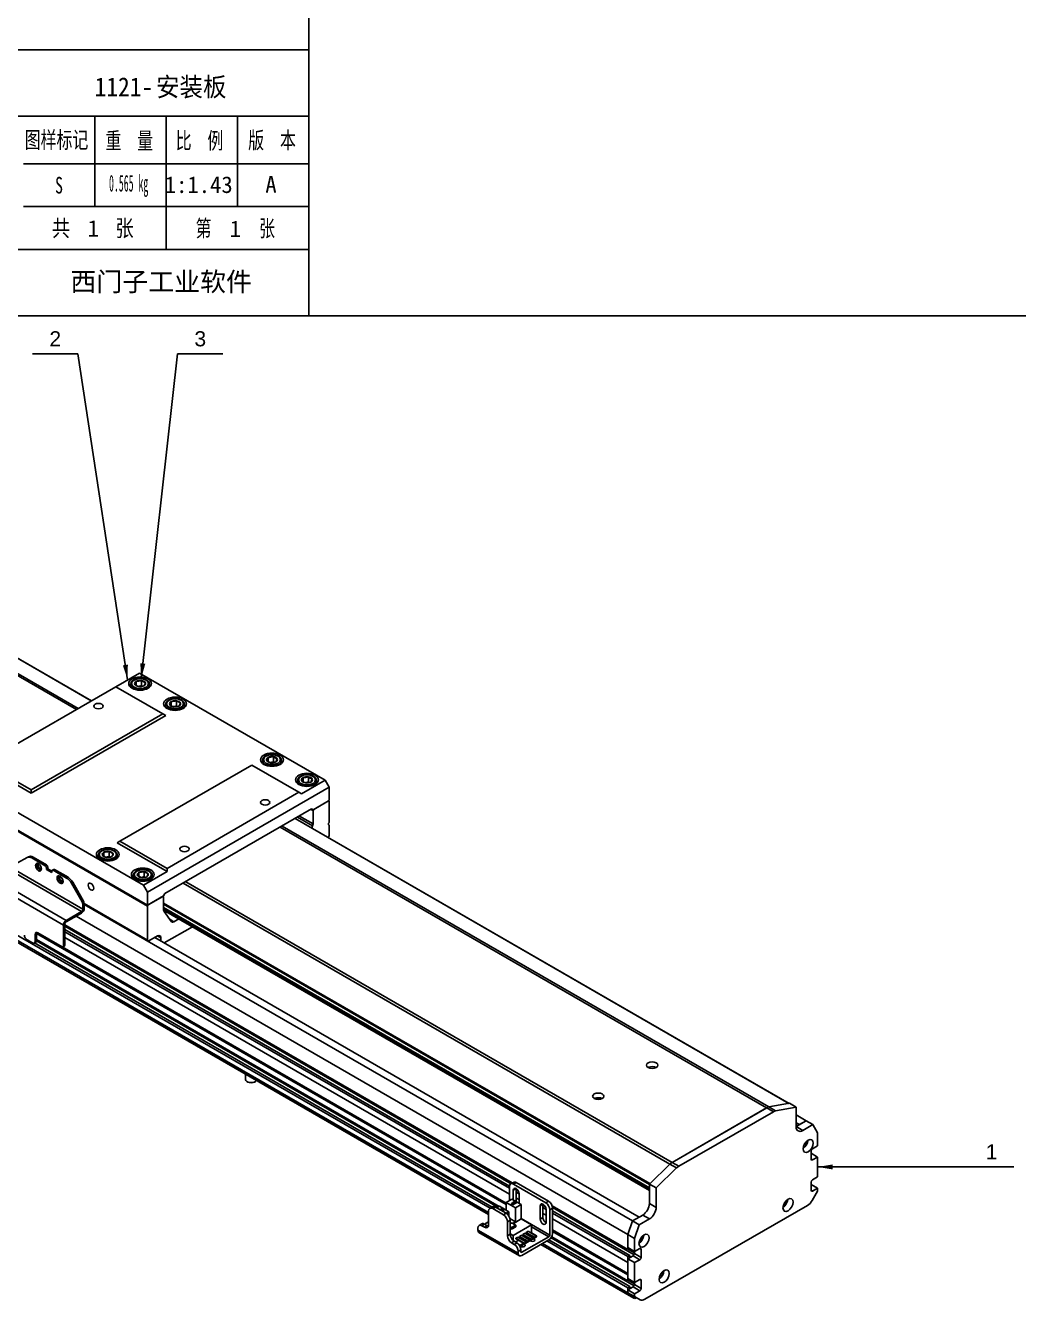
# Model space of a CAD drawing. Header units: millimetres. Extents: x 0 to 6044, y -1712 to 410.
# Drawn here: x 1094.4 to 1303.2, y -771 to -502.9 of the extents above; entities that cross this region are included whole.
import ezdxf
from ezdxf.enums import TextEntityAlignment as Align

# ---------------------------------------------------------------- set-up
doc = ezdxf.new("R2010")
doc.units = ezdxf.units.MM
for name, color, linetype in [('2212-内六角圆柱头螺钉-GB', 7, 'Continuous'), ('2221-丝杆安装板', 7, 'Continuous'), ('674', 7, 'Continuous'), ('Default', 7, 'Continuous'), ('DG100_DG135_G100', 7, 'Continuous'), ('DG100_DG135光电开关安', 7, 'Continuous'), ('G135上盖250', 7, 'Continuous'), ('G135底座250', 7, 'Continuous'), ('G135移动座', 7, 'Continuous'), ('G135端盖', 7, 'Continuous'), ('图框', 7, 'Continuous')]:
    doc.layers.add(name, color=color, linetype=linetype)
doc.styles.add('MtXpl_', font='SimSun.ttf')
doc.styles.add('MtXpl__1', font='')
doc.styles.add('SEACAD_Arial', font='arial.ttf')
doc.styles.get('MtXpl__1').set_extended_font_data('SimSun', bold=True)

msp = doc.modelspace()

# ---------------------------------------------------------------- hatches: boundary and pattern name
at = {"layer": 'Default', "linetype": 'Continuous'}
for points in [[(1114.909, -637.472), (1115.912, -640.53), (1115.955, -637.312)], [(1118.574, -637.023), (1118.748, -640.237), (1119.626, -637.14)], [(1264.115, -742.43), (1260.94, -742.96), (1264.115, -743.489)]]:
    msp.add_hatch(color=7, dxfattribs=at).paths.add_polyline_path(points)

# ---------------------------------------------------------------- linework, layer by layer
at = {"layer": '2212-内六角圆柱头螺钉-GB', "color": 7, "linetype": 'Continuous'}
for p, q in [((1118.827, -641.731), (1118.827, -640.662)), ((1116.529, -641.469), (1116.529, -642.072)), ((1117.712, -641.675), (1117.712, -640.834)), ((1120.529, -642.072), (1120.529, -641.469)), ((1123.882, -645.715), (1123.882, -646.318)), ((1125.066, -645.921), (1125.066, -645.08)), ((1126.181, -645.977), (1126.181, -644.908)), ((1127.882, -646.318), (1127.882, -645.715)), ((1145.431, -657.679), (1145.431, -656.838)), ((1146.546, -657.735), (1146.546, -656.665)), ((1144.247, -657.472), (1144.247, -658.075)), ((1148.247, -658.075), (1148.247, -657.472)), ((1151.601, -661.718), (1151.601, -662.321)), ((1152.785, -661.925), (1152.785, -661.084)), ((1153.9, -661.98), (1153.9, -660.911)), ((1155.601, -662.321), (1155.601, -661.718)), ((1109.74, -677.395), (1109.74, -677.998)), ((1110.924, -677.601), (1110.924, -676.76)), ((1112.039, -677.657), (1112.039, -676.588)), ((1113.74, -677.998), (1113.74, -677.395)), ((1118.278, -681.847), (1118.278, -681.006)), ((1119.393, -681.903), (1119.393, -680.834)), ((1117.094, -681.641), (1117.094, -682.243)), ((1121.094, -682.243), (1121.094, -681.641)), ((1140.663, -723.411), (1140.663, -724.539)), ((1141.015, -725.029), (1141.128, -725.095)), ((1142.598, -725.095), (1142.712, -725.029))]:
    msp.add_line(p, q, dxfattribs=at)
for centre, radius, start, end in [((1117.545, -636.061), 4.777, 272.00936, 285.57859), ((1121.121, -637.632), 3.801, 232.87498, 247.12502), ((1117.254, -641.429), 0.717, 154.13872, 177.057), ((1113.593, -639.314), 4.39, 330.4666, 339.74122), ((1119.707, -638.448), 3.801, 232.87498, 247.12502), ((1117.937, -639.668), 2.247, 274.74585, 293.33948), ((1118.062, -637.176), 4.777, 272.00936, 285.57859), ((1120.119, -640.436), 1.829, 225.06687, 231.59678), ((1115.515, -639.609), 4.401, 330.47774, 339.73007), ((1124.608, -645.675), 0.717, 154.13872, 177.057), ((1120.947, -643.56), 4.39, 330.4666, 339.74122), ((1127.061, -642.694), 3.801, 232.87498, 247.12502), ((1124.898, -640.306), 4.777, 272.00936, 285.57859), ((1125.291, -643.914), 2.247, 274.74585, 293.33948), ((1125.416, -641.422), 4.777, 272.00936, 285.57859), ((1128.475, -641.877), 3.801, 232.87498, 247.12502), ((1127.473, -644.682), 1.829, 225.06687, 231.59678), ((1122.869, -643.854), 4.401, 330.47774, 339.73007), ((1141.312, -655.318), 4.39, 330.4666, 339.74122), ((1145.263, -652.064), 4.777, 272.00936, 285.57859), ((1148.84, -653.635), 3.801, 232.87498, 247.12502), ((1144.973, -657.432), 0.717, 154.13872, 177.057), ((1147.426, -654.451), 3.801, 232.87498, 247.12502), ((1145.656, -655.671), 2.247, 274.74585, 293.33948), ((1145.781, -653.179), 4.777, 272.00936, 285.57859), ((1147.838, -656.439), 1.829, 225.06687, 231.59678), ((1143.234, -655.612), 4.401, 330.47774, 339.73007), ((1152.327, -661.678), 0.717, 154.13872, 177.057), ((1148.666, -659.563), 4.39, 330.4666, 339.74122), ((1154.78, -658.697), 3.801, 232.87498, 247.12502), ((1152.617, -656.31), 4.777, 272.00936, 285.57859), ((1153.01, -659.917), 2.247, 274.74585, 293.33948), ((1153.135, -657.425), 4.777, 272.00936, 285.57859), ((1156.194, -657.881), 3.801, 232.87498, 247.12502), ((1155.192, -660.685), 1.829, 225.06687, 231.59678), ((1150.588, -659.858), 4.401, 330.47774, 339.73007), ((1110.466, -677.355), 0.717, 154.13872, 177.057), ((1106.805, -675.24), 4.39, 330.4666, 339.74122), ((1112.919, -674.374), 3.801, 232.87498, 247.12502), ((1110.756, -671.986), 4.777, 272.00936, 285.57859), ((1111.149, -675.594), 2.247, 274.74585, 293.33948), ((1111.274, -673.102), 4.777, 272.00936, 285.57859), ((1114.333, -673.557), 3.801, 232.87498, 247.12502), ((1113.331, -676.362), 1.829, 225.06687, 231.59678), ((1108.727, -675.534), 4.401, 330.47774, 339.73007), ((1114.159, -679.486), 4.39, 330.4666, 339.74122), ((1118.11, -676.232), 4.777, 272.00936, 285.57859), ((1121.687, -677.803), 3.801, 232.87498, 247.12502), ((1117.82, -681.601), 0.717, 154.13872, 177.057), ((1120.273, -678.62), 3.801, 232.87498, 247.12502), ((1118.503, -679.84), 2.247, 274.74585, 293.33948), ((1118.628, -677.348), 4.777, 272.00936, 285.57859), ((1120.685, -680.608), 1.829, 225.06687, 231.59678), ((1116.081, -679.78), 4.401, 330.47774, 339.73007)]:
    msp.add_arc(centre, radius, start, end, dxfattribs=at)
for centre in [(1118.529, -641.306), (1125.882, -645.552), (1146.247, -657.309), (1153.601, -661.555), (1111.74, -677.232), (1119.094, -681.477)]:
    msp.add_ellipse(centre, major_axis=(-1.8, 0), ratio=0.5773503, dxfattribs=at)
for centre, major_axis, start_param, end_param in [((1118.529, -641.306), (1.155, 0), 1.3089969, 2.3561945), ((1118.529, -641.306), (1.155, 0), 0.2617994, 1.3089969), ((1118.529, -641.469), (2, 0), 3.0855434, 3.1415927), ((1118.529, -641.469), (2, 0), 3.1415927, 6.2831853), ((1118.529, -641.306), (1.155, 0), 2.3561945, 3.403392), ((1118.529, -641.306), (-1.155, 0), 0.2617994, 1.3089969), ((1118.529, -641.306), (-1.155, 0), 1.3089969, 2.3561945), ((1118.529, -641.306), (-1.155, 0), 2.3561945, 3.403392), ((1118.529, -641.469), (2, 0), 0, 0.0431161), ((1125.882, -645.715), (2, 0), 3.0855434, 3.1415927), ((1125.882, -645.715), (2, 0), 3.1415927, 6.2831853), ((1125.882, -645.552), (1.155, 0), 2.3561945, 3.403392), ((1125.882, -645.552), (-1.155, 0), 0.2617994, 1.3089969), ((1125.882, -645.552), (1.155, 0), 1.3089969, 2.3561945), ((1125.882, -645.552), (-1.155, 0), 1.3089969, 2.3561945), ((1125.882, -645.552), (1.155, 0), 0.2617994, 1.3089969), ((1125.882, -645.552), (-1.155, 0), 2.3561945, 3.403392), ((1125.882, -645.715), (2, 0), 0, 0.0431161), ((1146.247, -657.309), (1.155, 0), 2.3561945, 3.403392), ((1146.247, -657.309), (1.155, 0), 1.3089969, 2.3561945), ((1146.247, -657.309), (1.155, 0), 0.2617994, 1.3089969), ((1146.247, -657.472), (2, 0), 3.0855434, 3.1415927), ((1146.247, -657.472), (2, 0), 3.1415927, 6.2831853), ((1146.247, -657.309), (-1.155, 0), 0.2617994, 1.3089969), ((1146.247, -657.309), (-1.155, 0), 1.3089969, 2.3561945), ((1146.247, -657.309), (-1.155, 0), 2.3561945, 3.403392), ((1146.247, -657.472), (2, 0), 0, 0.0431161), ((1153.601, -661.718), (2, 0), 3.0855434, 3.1415927), ((1153.601, -661.718), (2, 0), 3.1415927, 6.2831853), ((1153.601, -661.555), (1.155, 0), 2.3561945, 3.403392), ((1153.601, -661.555), (-1.155, 0), 0.2617994, 1.3089969), ((1153.601, -661.555), (1.155, 0), 1.3089969, 2.3561945), ((1153.601, -661.555), (-1.155, 0), 1.3089969, 2.3561945), ((1153.601, -661.555), (1.155, 0), 0.2617994, 1.3089969), ((1153.601, -661.555), (-1.155, 0), 2.3561945, 3.403392), ((1153.601, -661.718), (2, 0), 0, 0.0431161), ((1111.74, -677.395), (2, 0), 3.0855434, 3.1415927), ((1111.74, -677.395), (2, 0), 3.1415927, 6.2831853), ((1111.74, -677.232), (1.155, 0), 2.3561945, 3.403392), ((1111.74, -677.232), (-1.155, 0), 0.2617994, 1.3089969), ((1111.74, -677.232), (1.155, 0), 1.3089969, 2.3561945), ((1111.74, -677.232), (-1.155, 0), 1.3089969, 2.3561945), ((1111.74, -677.232), (1.155, 0), 0.2617994, 1.3089969), ((1111.74, -677.232), (-1.155, 0), 2.3561945, 3.403392), ((1111.74, -677.395), (2, 0), 0, 0.0431161), ((1119.094, -681.477), (1.155, 0), 2.3561945, 3.403392), ((1119.094, -681.477), (1.155, 0), 1.3089969, 2.3561945), ((1119.094, -681.477), (1.155, 0), 0.2617994, 1.3089969), ((1119.094, -681.641), (2, 0), 3.0855434, 3.1415927), ((1119.094, -681.641), (2, 0), 3.1415927, 6.2831853), ((1119.094, -681.477), (-1.155, 0), 0.2617994, 1.3089969), ((1119.094, -681.477), (-1.155, 0), 1.3089969, 2.3561945), ((1119.094, -681.477), (-1.155, 0), 2.3561945, 3.403392), ((1119.094, -681.641), (2, 0), 0, 0.0431161), ((1141.863, -724.539), (-1.2, 0), 0, 2.817206), ((1141.863, -724.67), (1.04, 0), 3.9269908, 5.4977871)]:
    msp.add_ellipse(centre, major_axis=major_axis, ratio=0.5773503, start_param=start_param, end_param=end_param, dxfattribs=at)
for points in [[(1120.52, -641.41), (1120.517, -641.364), (1120.511, -641.261), (1120.441, -641.084), (1120.321, -640.899), (1120.152, -640.728), (1119.939, -640.576), (1119.687, -640.447), (1119.402, -640.345), (1119.095, -640.274), (1118.772, -640.233), (1118.444, -640.226), (1118.118, -640.25), (1117.802, -640.307), (1117.505, -640.394), (1117.234, -640.511), (1116.995, -640.656), (1116.799, -640.826), (1116.673, -640.988), (1116.625, -641.082), (1116.608, -641.116)], [(1127.874, -645.656), (1127.871, -645.61), (1127.865, -645.507), (1127.795, -645.33), (1127.675, -645.145), (1127.506, -644.974), (1127.293, -644.822), (1127.041, -644.693), (1126.756, -644.591), (1126.448, -644.519), (1126.126, -644.479), (1125.798, -644.471), (1125.472, -644.496), (1125.156, -644.552), (1124.859, -644.64), (1124.587, -644.757), (1124.349, -644.902), (1124.153, -645.072), (1124.027, -645.234), (1123.979, -645.328), (1123.962, -645.362)], [(1148.238, -657.413), (1148.236, -657.368), (1148.229, -657.265), (1148.16, -657.088), (1148.04, -656.903), (1147.871, -656.731), (1147.658, -656.579), (1147.405, -656.45), (1147.121, -656.349), (1146.813, -656.277), (1146.491, -656.237), (1146.162, -656.229), (1145.836, -656.253), (1145.521, -656.31), (1145.223, -656.397), (1144.952, -656.514), (1144.714, -656.66), (1144.518, -656.829), (1144.392, -656.992), (1144.344, -657.086), (1144.327, -657.119)], [(1155.592, -661.659), (1155.59, -661.613), (1155.583, -661.51), (1155.514, -661.333), (1155.394, -661.148), (1155.225, -660.977), (1155.012, -660.825), (1154.759, -660.696), (1154.475, -660.594), (1154.167, -660.523), (1153.845, -660.483), (1153.516, -660.475), (1153.19, -660.499), (1152.874, -660.556), (1152.577, -660.643), (1152.306, -660.76), (1152.068, -660.905), (1151.872, -661.075), (1151.746, -661.237), (1151.698, -661.331), (1151.681, -661.365)], [(1113.732, -677.336), (1113.729, -677.29), (1113.723, -677.187), (1113.653, -677.01), (1113.533, -676.825), (1113.364, -676.654), (1113.151, -676.502), (1112.898, -676.373), (1112.614, -676.271), (1112.306, -676.199), (1111.984, -676.159), (1111.656, -676.151), (1111.329, -676.176), (1111.014, -676.232), (1110.717, -676.32), (1110.445, -676.437), (1110.207, -676.582), (1110.011, -676.752), (1109.885, -676.914), (1109.837, -677.008), (1109.82, -677.042)], [(1121.085, -681.581), (1121.083, -681.536), (1121.077, -681.433), (1121.007, -681.256), (1120.887, -681.071), (1120.718, -680.899), (1120.505, -680.747), (1120.252, -680.618), (1119.968, -680.517), (1119.66, -680.445), (1119.338, -680.405), (1119.01, -680.397), (1118.683, -680.422), (1118.368, -680.478), (1118.07, -680.566), (1117.799, -680.683), (1117.561, -680.828), (1117.365, -680.998), (1117.239, -681.16), (1117.191, -681.254), (1117.174, -681.288)]]:
    msp.add_open_spline(points, degree=3, knots=[0, 0, 0, 0, 0.0328323, 0.0873137, 0.1425765, 0.1995274, 0.2580654, 0.3174734, 0.3770509, 0.4364995, 0.4958059, 0.5550358, 0.6142822, 0.6736224, 0.7331552, 0.792983, 0.8531695, 0.9136311, 0.9737293, 1, 1, 1, 1], dxfattribs=at)
at = {"layer": '2221-丝杆安装板', "color": 7, "linetype": 'Continuous'}
for p, q in [((1118.387, -639.101), (1113.437, -641.959)), ((1157.419, -661.637), (1118.387, -639.101)), ((1113.437, -641.959), (1085.719, -657.962)), ((1123.337, -647.675), (1113.437, -641.959)), ((1095.618, -663.678), (1123.337, -647.675)), ((1123.903, -648.001), (1095.618, -664.331)), ((1123.903, -648.001), (1123.337, -647.675)), ((1095.618, -664.331), (1085.153, -658.289)), ((1085.719, -657.962), (1095.618, -663.678)), ((1142.004, -658.452), (1114.286, -674.456)), ((1151.904, -664.168), (1142.004, -658.452)), ((1080.203, -661.147), (1119.236, -683.682)), ((1152.47, -664.494), (1157.419, -661.637)), ((1157.419, -661.637), (1158.268, -663.106)), ((1079.355, -664.413), (1120.084, -687.928)), ((1095.618, -663.678), (1095.618, -664.331)), ((1158.268, -663.106), (1120.084, -685.152)), ((1124.185, -680.171), (1151.904, -664.168)), ((1151.904, -664.168), (1152.47, -664.494)), ((1158.268, -663.106), (1158.268, -665.882)), ((1154.874, -667.842), (1158.268, -665.882)), ((1123.761, -685.478), (1154.591, -667.679)), ((1154.591, -667.679), (1154.874, -667.842)), ((1114.286, -674.456), (1113.72, -674.782)), ((1124.185, -680.824), (1113.72, -674.782)), ((1114.286, -674.456), (1124.185, -680.171)), ((1119.236, -683.682), (1124.185, -680.824)), ((1124.185, -680.824), (1124.185, -680.171)), ((1120.084, -685.152), (1119.236, -683.682)), ((1120.084, -685.152), (1120.084, -687.928)), ((1120.084, -687.928), (1123.478, -685.968)), ((1123.478, -685.968), (1123.761, -685.478))]:
    msp.add_line(p, q, dxfattribs=at)
for centre, major_axis in [((1118.529, -641.306), (2.4, 0)), ((1109.76, -646.042), (0.983, 0)), ((1125.882, -645.552), (2.4, 0)), ((1146.247, -657.309), (2.4, 0)), ((1153.601, -661.555), (2.4, 0)), ((1144.833, -666.291), (0.983, 0)), ((1127.862, -676.089), (0.983, 0)), ((1111.74, -677.232), (2.4, 0)), ((1119.094, -681.477), (2.4, 0))]:
    msp.add_ellipse(centre, major_axis=major_axis, ratio=0.5773503, dxfattribs=at)
at = {"layer": '674', "color": 7, "linetype": 'Continuous'}
for p, q in [((1195.462, -750.422), (1196.678, -749.72)), ((1195.462, -752.055), (1195.462, -750.422)), ((1195.462, -750.422), (1197.427, -751.557)), ((1196.56, -750.657), (1197.126, -750.33)), ((1196.56, -750.755), (1196.56, -750.657)), ((1196.852, -750.825), (1196.56, -750.657)), ((1196.852, -750.923), (1196.56, -750.755)), ((1196.678, -749.72), (1198.644, -750.855)), ((1197.418, -750.499), (1196.852, -750.825)), ((1197.418, -750.597), (1196.852, -750.923)), ((1196.984, -750.346), (1196.984, -750.248)), ((1196.984, -750.248), (1197.543, -750.258)), ((1197.126, -750.33), (1196.984, -750.248)), ((1197.041, -750.379), (1196.984, -750.346)), ((1197.418, -750.597), (1197.418, -750.499)), ((1197.559, -750.58), (1197.418, -750.499)), ((1197.559, -750.678), (1197.418, -750.597)), ((1197.543, -750.258), (1197.559, -750.58)), ((1197.559, -750.678), (1197.559, -750.58)), ((1194.048, -751.239), (1193.489, -751.561)), ((1196.013, -752.374), (1194.048, -751.239)), ((1194.241, -751.995), (1194.495, -751.849)), ((1194.354, -751.865), (1194.354, -751.767)), ((1194.354, -751.767), (1194.912, -751.777)), ((1194.495, -751.849), (1194.354, -751.767)), ((1194.41, -751.898), (1194.354, -751.865)), ((1194.787, -752.017), (1194.534, -752.164)), ((1194.787, -752.115), (1194.618, -752.213)), ((1194.787, -752.115), (1194.787, -752.017)), ((1194.929, -752.099), (1194.787, -752.017)), ((1194.929, -752.197), (1194.787, -752.115)), ((1194.912, -751.777), (1194.929, -752.099)), ((1194.929, -752.197), (1194.929, -752.099)), ((1196.013, -752.374), (1195.455, -752.696)), ((1196.013, -753.246), (1196.013, -752.374)), ((1196.852, -750.923), (1196.852, -750.825)), ((1198.644, -750.855), (1197.427, -751.557)), ((1197.427, -751.557), (1197.427, -754.497)), ((1198.644, -750.855), (1198.644, -753.893)), ((1191.017, -755.011), (1191.017, -755.033)), ((1191.134, -754.848), (1191.792, -754.468)), ((1197.427, -754.497), (1196.272, -753.83)), ((1196.629, -754.729), (1196.318, -754.909)), ((1196.629, -755.709), (1196.318, -755.53)), ((1196.629, -756.036), (1196.318, -755.856)), ((1196.629, -754.729), (1197.477, -755.219)), ((1197.477, -755.219), (1196.629, -755.709)), ((1197.477, -755.546), (1196.629, -756.036)), ((1196.629, -756.036), (1196.629, -755.709)), ((1197.427, -754.497), (1196.827, -754.844)), ((1198.644, -753.893), (1196.912, -754.893)), ((1200.779, -755.125), (1196.933, -757.346)), ((1197.477, -755.546), (1197.477, -755.219)), ((1198.644, -753.893), (1200.779, -755.125)), ((1200.779, -755.125), (1200.779, -756.824)), ((1196.318, -756.991), (1196.933, -757.346)), ((1196.933, -757.346), (1196.933, -758.41)), ((1198.078, -758.383), (1197.449, -758.746)), ((1197.526, -757.967), (1197.951, -757.722)), ((1197.526, -757.967), (1197.526, -758.065)), ((1197.526, -757.967), (1199.28, -758.979)), ((1197.526, -758.065), (1199.28, -759.077)), ((1199.704, -758.734), (1197.951, -757.722)), ((1198.245, -757.552), (1198.669, -757.307)), ((1198.245, -757.552), (1198.245, -757.65)), ((1198.245, -757.552), (1199.998, -758.565)), ((1198.245, -757.65), (1199.998, -758.663)), ((1201.854, -757.673), (1198.399, -759.668)), ((1198.796, -757.969), (1198.587, -758.089)), ((1200.423, -758.32), (1198.669, -757.307)), ((1198.963, -757.137), (1199.387, -756.892)), ((1198.963, -757.137), (1198.963, -757.235)), ((1198.963, -757.137), (1200.717, -758.15)), ((1198.963, -757.235), (1200.717, -758.248)), ((1199.28, -758.979), (1199.704, -758.734)), ((1199.515, -757.554), (1199.305, -757.675)), ((1201.141, -757.905), (1199.387, -756.892)), ((1199.662, -758.71), (1199.871, -758.589)), ((1199.682, -756.723), (1200.106, -756.478)), ((1199.682, -756.723), (1199.682, -756.821)), ((1199.682, -756.723), (1201.435, -757.735)), ((1199.682, -756.821), (1201.435, -757.833)), ((1199.704, -758.832), (1199.704, -758.734)), ((1199.998, -758.565), (1200.423, -758.32)), ((1199.998, -758.663), (1200.423, -758.418)), ((1199.998, -758.565), (1199.998, -758.663)), ((1200.233, -757.139), (1200.024, -757.26)), ((1201.859, -757.49), (1200.106, -756.478)), ((1200.38, -758.295), (1200.589, -758.174)), ((1200.423, -758.418), (1200.423, -758.32)), ((1200.717, -758.15), (1201.141, -757.905)), ((1200.717, -758.248), (1201.141, -758.003)), ((1200.717, -758.15), (1200.717, -758.248)), ((1200.779, -756.824), (1200.742, -756.845)), ((1200.779, -756.824), (1201.854, -757.444)), ((1201.099, -757.88), (1201.308, -757.76)), ((1201.141, -758.003), (1201.141, -757.905)), ((1201.435, -757.735), (1201.859, -757.49)), ((1201.435, -757.833), (1201.859, -757.588)), ((1201.435, -757.735), (1201.435, -757.833)), ((1201.817, -757.466), (1201.854, -757.444)), ((1201.854, -757.487), (1201.854, -757.444)), ((1201.854, -757.673), (1201.854, -757.591)), ((1201.859, -757.588), (1201.859, -757.49)), ((1198.303, -759.494), (1199.153, -759.004)), ((1199.28, -759.077), (1199.704, -758.832)), ((1199.28, -758.979), (1199.28, -759.077))]:
    msp.add_line(p, q, dxfattribs=at)
msp.add_ellipse((1191.417, -755.011), major_axis=(0.4, 0), ratio=0.5773503, start_param=2.3561945, end_param=3.2400663, dxfattribs=at)
at = {"layer": 'Default', "color": 7, "linetype": 'Continuous'}
for p, q in [((974, -522), (1154, -522)), ((1124, -521.997), (1124, -550)), ((1094, -540.997), (1154, -540.997))]:
    msp.add_line(p, q, dxfattribs=at)
for points in [[(1105.413, -571.969), (1095.888, -571.969)], [(1105.413, -571.969), (1115.912, -640.53)], [(1126.368, -571.969), (1118.748, -640.237)], [(1135.893, -571.969), (1126.368, -571.969)], [(1292.69, -742.96), (1260.94, -742.96)], [(1302.215, -742.96), (1292.69, -742.96)]]:
    msp.add_lwpolyline(points, dxfattribs=at)
at = {"layer": 'DG100_DG135_G100', "color": 7, "linetype": 'Continuous'}
for p, q in [((1092.78, -679.034), (1094.78, -677.879)), ((1094.78, -677.879), (1095.063, -677.716)), ((1096.063, -677.815), (1095.78, -677.978)), ((1098.588, -679.6), (1095.78, -677.978)), ((1096.063, -677.815), (1098.871, -679.436)), ((1092.366, -680.579), (1106.508, -688.744)), ((1098.588, -679.6), (1098.871, -679.436)), ((1099.154, -679.926), (1098.871, -680.089)), ((1098.871, -680.089), (1098.871, -680.416)), ((1099.154, -680.253), (1098.871, -680.416)), ((1098.871, -680.416), (1100.002, -681.069)), ((1099.154, -679.926), (1099.154, -680.253)), ((1099.154, -680.253), (1100.002, -680.743)), ((1100.002, -681.069), (1100.002, -680.743)), ((1100.368, -680.396), (1100.085, -680.56)), ((1100.568, -680.416), (1100.285, -680.579)), ((1103.093, -682.201), (1100.285, -680.579)), ((1100.568, -680.416), (1103.376, -682.037)), ((1088.83, -682.947), (1102.972, -691.112)), ((1106.225, -689.234), (1092.083, -681.069)), ((1103.093, -682.201), (1103.376, -682.037)), ((1104.376, -683.093), (1104.093, -683.256)), ((1106.093, -686.72), (1104.093, -683.256)), ((1106.376, -686.557), (1104.376, -683.093)), ((1102.406, -692.092), (1088.264, -683.927)), ((1106.093, -686.72), (1106.376, -686.557)), ((1106.791, -687.951), (1106.508, -688.114)), ((1106.508, -688.744), (1106.508, -688.114)), ((1106.791, -687.951), (1106.791, -688.581)), ((1102.972, -691.112), (1106.225, -689.234)), ((1106.225, -689.561), (1102.972, -691.439)), ((1096.75, -693.888), (1096.467, -694.052)), ((1096.467, -694.052), (1096.467, -695.521)), ((1096.75, -695.358), (1096.75, -693.888)), ((1102.124, -696.664), (1097.032, -693.725)), ((1102.406, -696.501), (1102.406, -692.092)), ((1102.689, -691.929), (1102.689, -696.338)), ((1094.77, -695.195), (1095.901, -695.848)), ((1096.301, -695.887), (1096.584, -695.724)), ((1096.467, -695.521), (1096.75, -695.358)), ((1102.324, -696.684), (1102.606, -696.521)), ((1102.406, -696.501), (1102.689, -696.338))]:
    msp.add_line(p, q, dxfattribs=at)
for centre, major_axis, start_param, end_param in [((1095.78, -679.611), (1, -1.732), 2.3561945, 3.1415927), ((1096.063, -679.448), (-1, 1.732), 5.4977871, 6.2831853), ((1097.457, -679.763), (0.45, -0.779), 3.4612799, 5.963498), ((1098.588, -679.926), (0.2, -0.346), 0.7853982, 2.3561945), ((1098.871, -679.763), (-0.2, 0.346), 3.9269908, 5.4977871), ((1100.285, -680.906), (0.2, -0.346), 2.3561945, 3.9269908), ((1100.568, -680.743), (0.2, -0.346), 2.3561945, 3.1415927), ((1101.982, -682.376), (0.45, -0.779), 3.4612799, 5.963498), ((1103.093, -683.834), (-1, 1.732), 4.712389, 5.4977871), ((1103.376, -683.67), (-1, 1.732), 4.712389, 5.4977871), ((1105.093, -687.298), (1, -1.732), 0.7853982, 1.5707963), ((1106.225, -688.908), (-0.4, -0.693), 0.7853982, 2.3561945), ((1106.225, -688.908), (0.2, 0.346), 3.9269908, 5.4977871), ((1105.376, -687.135), (1, -1.732), 0.7853982, 1.5707963), ((1102.972, -691.765), (0.4, 0.693), 0.7853982, 2.3561945), ((1102.972, -691.765), (-0.2, -0.346), 3.9269908, 5.4977871), ((1094.77, -694.541), (-0.4, 0.693), 0.7853982, 2.3561945), ((1097.032, -694.378), (0.4, -0.693), 2.3561945, 3.9269908), ((1097.315, -694.215), (0.4, -0.693), 3.5029598, 3.9269908), ((1095.901, -695.195), (-0.4, 0.693), 2.3561945, 3.9269908), ((1096.184, -695.031), (-0.4, 0.693), 3.1415927, 3.9269908), ((1102.124, -696.338), (-0.2, 0.346), 2.3561945, 3.9269908), ((1102.406, -696.174), (-0.2, 0.346), 3.1415927, 3.9269908)]:
    msp.add_ellipse(centre, major_axis=major_axis, ratio=0.5773503, start_param=start_param, end_param=end_param, dxfattribs=at)
for centre in [(1097.174, -679.926), (1101.699, -682.539)]:
    msp.add_ellipse(centre, major_axis=(-0.45, 0.779), ratio=0.5773503, dxfattribs=at)
at = {"layer": 'DG100_DG135光电开关安', "color": 7, "linetype": 'Continuous'}
for p, q in [((1196.169, -750.014), (1196.169, -747.075)), ((1196.983, -746.199), (1196.417, -746.525)), ((1196.975, -747.867), (1197.541, -747.54)), ((1196.975, -747.867), (1196.975, -749.892)), ((1197.583, -746.258), (1197.017, -746.585)), ((1197.017, -746.585), (1203.806, -750.504)), ((1197.541, -747.54), (1197.541, -750.218)), ((1197.583, -746.258), (1204.371, -750.177)), ((1198.191, -750.594), (1198.191, -748.569)), ((1203.806, -750.504), (1204.371, -750.177)), ((1191.792, -755.154), (1191.792, -752.214)), ((1192.607, -751.338), (1192.041, -751.665)), ((1193.207, -751.398), (1192.641, -751.724)), ((1194.904, -753.031), (1192.641, -751.724)), ((1195.469, -752.704), (1193.207, -751.398)), ((1194.904, -753.031), (1195.469, -752.704)), ((1202.632, -751.133), (1203.197, -750.806)), ((1202.632, -751.133), (1202.632, -753.909)), ((1203.197, -750.806), (1203.197, -753.582)), ((1203.848, -754.611), (1203.848, -751.835)), ((1205.22, -751.647), (1204.654, -751.974)), ((1204.654, -751.974), (1204.654, -757.285)), ((1205.22, -751.647), (1205.22, -756.959)), ((1189.53, -755.807), (1189.53, -756.22)), ((1190.344, -754.931), (1189.778, -755.258)), ((1190.944, -754.99), (1190.378, -755.317)), ((1190.378, -755.317), (1190.944, -755.644)), ((1191.51, -755.317), (1190.944, -754.99)), ((1190.944, -755.644), (1191.51, -755.317)), ((1196.318, -754.174), (1195.752, -754.501)), ((1195.752, -754.501), (1195.752, -757.44)), ((1196.318, -757.113), (1196.318, -754.174)), ((1204.654, -757.285), (1198.644, -753.815)), ((1200.779, -755.529), (1204.446, -757.646)), ((1202.632, -753.909), (1203.197, -753.582)), ((1198.015, -761.119), (1189.53, -756.22)), ((1189.756, -756.721), (1198.242, -761.62)), ((1195.752, -757.44), (1196.318, -757.113)), ((1197.166, -758.583), (1196.601, -758.91)), ((1197.732, -758.91), (1197.166, -758.583)), ((1204.446, -757.646), (1198.789, -760.912)), ((1204.446, -758.299), (1198.789, -761.565)), ((1196.601, -758.91), (1197.166, -759.236)), ((1197.166, -759.236), (1197.732, -758.91)), ((1198.581, -760.379), (1198.015, -760.706)), ((1198.015, -761.119), (1198.015, -760.706)), ((1198.581, -760.792), (1198.581, -760.379)), ((1198.789, -760.912), (1198.581, -760.792))]:
    msp.add_line(p, q, dxfattribs=at)
for centre, major_axis, start_param, end_param in [((1197.017, -747.565), (0.6, -1.039), 2.3561945, 3.9269908), ((1197.583, -748.218), (0.43, -0.745), 0.7853982, 3.9269908), ((1197.583, -747.238), (0.6, -1.039), 2.3561945, 3.1415927), ((1198.149, -747.891), (0.43, -0.745), 3.8594519, 3.9269908), ((1203.24, -751.484), (0.43, -0.745), 0.7853982, 3.9269908), ((1203.806, -751.157), (0.43, -0.745), 3.8594519, 3.9269908), ((1203.806, -751.484), (0.6, -1.039), 0.7853982, 2.3561945), ((1204.371, -751.157), (-0.6, 1.039), 3.9269908, 5.4977871), ((1192.641, -752.704), (0.6, -1.039), 2.3561945, 3.9269908), ((1193.207, -752.378), (0.6, -1.039), 2.3561945, 3.1415927), ((1194.904, -754.011), (0.6, -1.039), 0.7853982, 2.3561945), ((1195.469, -753.684), (-0.6, 1.039), 3.9269908, 5.4977871), ((1190.378, -756.297), (0.6, -1.039), 2.3561945, 3.9269908), ((1190.944, -755.97), (0.6, -1.039), 2.3561945, 3.1415927), ((1190.944, -754.664), (-0.6, 1.039), 2.3561945, 3.9269908), ((1191.51, -754.337), (-0.6, 1.039), 2.3561945, 2.65071), ((1203.24, -754.26), (-0.43, 0.745), 0.7853982, 3.9269908), ((1203.806, -753.933), (-0.43, 0.745), 0.7853982, 2.4237334), ((1190.304, -755.773), (0.547, 0.948), 2.3561945, 3.1415927), ((1196.601, -757.93), (0.6, -1.039), 3.9269908, 5.4977871), ((1197.166, -757.603), (-0.6, 1.039), 0.7853982, 2.3561945), ((1200.977, -758.342), (-0.5, 0), 0.3738813, 4.3385077), ((1204.446, -757.406), (-0.547, -0.948), 0.7853982, 2.3561945), ((1204.446, -757.406), (-0.147, -0.255), 0.7853982, 2.3561945), ((1197.166, -760.216), (0.6, -1.039), 0.7853982, 2.3561945), ((1197.732, -759.889), (-0.6, 1.039), 3.9269908, 5.4977871), ((1198.789, -760.672), (0.547, 0.948), 2.3561945, 3.9269908), ((1198.997, -759.486), (-0.5, 0), 0.3738813, 4.3385077), ((1198.789, -760.672), (0.147, 0.255), 2.3561945, 3.9269908)]:
    msp.add_ellipse(centre, major_axis=major_axis, ratio=0.5773503, start_param=start_param, end_param=end_param, dxfattribs=at)
at = {"layer": 'G135上盖250', "color": 7, "linetype": 'Continuous'}
for p, q in [((1105.126, -646.758), (1074.296, -628.958)), ((1105.509, -646.536), (1074.757, -628.781)), ((1108.276, -644.939), (1078.977, -628.022)), ((1108.297, -644.927), (1079.031, -628.03)), ((1254.898, -729.591), (1151.127, -669.679)), ((1254.928, -729.585), (1151.147, -669.667)), ((1250.224, -730.53), (1147.977, -671.497)), ((1250.678, -730.349), (1148.36, -671.276)), ((1229.896, -742.352), (1127.575, -683.276)), ((1230.36, -741.999), (1128.113, -682.966)), ((1225.676, -746.466), (1123.478, -687.462)), ((1225.584, -746.677), (1123.478, -687.726)), ((1225.584, -747.357), (1123.478, -688.406)), ((1225.584, -747.596), (1123.478, -688.645)), ((1225.584, -747.877), (1123.478, -688.926)), ((1123.478, -688.958), (1225.584, -747.909)), ((1225.291, -721.959), (1225.35, -721.993)), ((1225.327, -721.971), (1225.293, -721.951)), ((1213.977, -728.491), (1214.036, -728.525)), ((1214.014, -728.503), (1213.98, -728.483)), ((1250.224, -730.53), (1230.36, -741.999)), ((1225.584, -746.677), (1225.584, -747.357))]:
    msp.add_line(p, q, dxfattribs=at)
for centre in [(1226.15, -721.567), (1214.836, -728.099)]:
    msp.add_ellipse(centre, major_axis=(-1.2, 0), ratio=0.5773503, dxfattribs=at)
for centre in [(1226.15, -722.547), (1214.836, -729.079)]:
    msp.add_ellipse(centre, major_axis=(-1.2, 0), ratio=0.5773503, start_param=3.9269908, end_param=5.3481582, dxfattribs=at)
for points in [[(1225.302, -721.927), (1225.289, -721.963), (1225.277, -722)], [(1225.327, -721.971), (1225.314, -721.949), (1225.302, -721.927)], [(1213.988, -728.459), (1213.975, -728.495), (1213.963, -728.532)], [(1214.014, -728.503), (1214.001, -728.481), (1213.988, -728.459)]]:
    msp.add_open_spline(points, degree=2, dxfattribs=at)
for points in [[(1225.438, -721.99), (1225.414, -722), (1225.391, -722.004), (1225.352, -721.998), (1225.337, -721.987), (1225.327, -721.971)], [(1214.124, -728.522), (1214.1, -728.532), (1214.077, -728.536), (1214.039, -728.53), (1214.023, -728.519), (1214.014, -728.503)]]:
    msp.add_open_spline(points, degree=3, knots=[0, 0, 0, 0, 0.5, 0.5, 1, 1, 1, 1], dxfattribs=at)
at = {"layer": 'G135底座250', "color": 7, "linetype": 'Continuous'}
for p, q in [((1192.098, -751.632), (1073.938, -683.413)), ((1072.661, -684.15), (1191.792, -752.93)), ((1191.792, -752.919), (1072.671, -684.144)), ((1191.792, -752.517), (1073.019, -683.943)), ((1222.049, -754.309), (1106.781, -687.759)), ((1221.059, -757.167), (1105.093, -690.214)), ((1195.462, -750.88), (1096.75, -693.888)), ((1196.765, -746.325), (1102.689, -692.01)), ((1196.496, -746.48), (1102.689, -692.321)), ((1196.175, -746.964), (1102.689, -692.99)), ((1196.169, -747.45), (1102.689, -693.48)), ((1192.522, -751.387), (1096.348, -695.861)), ((1193.736, -751.419), (1096.747, -695.422)), ((1194.005, -751.263), (1096.75, -695.113)), ((1195.462, -750.553), (1102.124, -696.664)), ((1196.169, -748.674), (1102.689, -694.704)), ((1223.463, -753.492), (1121.64, -694.705)), ((1258.536, -733.243), (1256.414, -732.019)), ((1257.121, -734.06), (1256.414, -733.652)), ((1256.697, -734.305), (1256.414, -734.141)), ((1258.536, -733.243), (1257.121, -734.06)), ((1198.056, -748.05), (1197.541, -747.752)), ((1198.191, -748.618), (1197.541, -748.242)), ((1198.191, -749.842), (1197.541, -749.466)), ((1203.713, -751.316), (1203.197, -751.018)), ((1203.848, -751.884), (1203.197, -751.508)), ((1203.848, -753.108), (1203.197, -752.732)), ((1221.059, -760.351), (1205.129, -751.154)), ((1222.347, -761.405), (1205.212, -751.512)), ((1221.483, -761.576), (1205.22, -752.186)), ((1221.059, -761.821), (1205.22, -752.676)), ((1221.059, -763.045), (1205.22, -753.9)), ((1222.049, -754.309), (1221.059, -757.167)), ((1223.463, -753.492), (1222.049, -754.309)), ((1221.059, -768.353), (1204.046, -758.53)), ((1221.483, -768.108), (1204.47, -758.285)), ((1222.347, -767.937), (1204.902, -757.865)), ((1221.059, -766.883), (1205.04, -757.635)), ((1221.059, -765.332), (1205.22, -756.187)), ((1221.059, -765.658), (1205.22, -756.513)), ((1221.059, -757.167), (1221.059, -760.351)), ((1202.769, -759.268), (1222.291, -770.539)), ((1222.218, -770.485), (1202.779, -759.262)), ((1221.059, -769.414), (1203.127, -759.061)), ((1221.059, -760.351), (1221.441, -760.131)), ((1222.417, -761.004), (1221.172, -760.286)), ((1222.417, -760.972), (1221.2, -760.269)), ((1221.483, -761.576), (1221.059, -761.821)), ((1221.059, -761.821), (1221.059, -763.045)), ((1221.483, -762.017), (1221.483, -761.576)), ((1222.134, -761.641), (1221.483, -762.017)), ((1221.059, -765.658), (1221.059, -766.883)), ((1221.059, -766.883), (1221.441, -766.663)), ((1222.417, -767.536), (1221.172, -766.818)), ((1222.417, -767.504), (1221.2, -766.801)), ((1221.483, -768.108), (1221.059, -768.353)), ((1221.059, -768.353), (1221.059, -769.414)), ((1221.059, -769.414), (1222.218, -770.485)), ((1221.483, -768.549), (1221.483, -768.108)), ((1222.134, -768.173), (1221.483, -768.549)), ((1222.891, -770.479), (1222.897, -770.476))]:
    msp.add_line(p, q, dxfattribs=at)
msp.add_ellipse((1222.891, -769.5), major_axis=(0.6, 1.039), ratio=0.5773503, start_param=3.0118904, end_param=3.9269908, dxfattribs=at)
at = {"layer": 'G135移动座', "color": 7, "linetype": 'Continuous'}
for p, q in [((1120.084, -688.091), (1079.355, -664.576)), ((1158.126, -665.964), (1155.015, -667.76)), ((1158.268, -666.046), (1158.126, -665.964)), ((1158.268, -670.499), (1158.268, -666.046)), ((1154.793, -671.206), (1151.637, -669.384)), ((1152.009, -669.169), (1154.874, -670.823)), ((1154.874, -668.005), (1154.45, -667.76)), ((1155.015, -667.76), (1154.874, -668.005)), ((1154.874, -668.005), (1154.874, -670.823)), ((1154.793, -671.206), (1154.609, -671.666)), ((1158.268, -671.064), (1158.164, -671.004)), ((1158.268, -673.231), (1158.268, -671.064)), ((1123.337, -686.05), (1120.226, -687.846)), ((1123.478, -686.131), (1123.337, -686.05)), ((1123.478, -688.949), (1123.478, -686.131)), ((1106.758, -687.582), (1120.084, -695.276)), ((1106.778, -687.729), (1120.167, -695.459)), ((1120.226, -687.846), (1120.084, -688.091)), ((1120.084, -688.091), (1120.084, -695.276)), ((1125.152, -691.38), (1123.559, -689.239)), ((1124.835, -690.954), (1125.637, -691.417)), ((1126.688, -690.811), (1125.637, -691.417)), ((1120.367, -695.44), (1122.205, -694.378)), ((1122.913, -694.786), (1122.205, -694.378)), ((1123.62, -695.848), (1129.516, -692.444)), ((1122.913, -694.786), (1122.913, -695.44))]:
    msp.add_line(p, q, dxfattribs=at)
for centre, major_axis, start_param, end_param in [((1154.308, -671.15), (0.4, 0.693), 4.9567351, 5.4977871), ((1158.409, -670.7), (0.2, 0.346), 1.3089969, 3.403392), ((1157.985, -673.394), (-0.2, -0.346), 1.0730004, 2.3561945), ((1097.457, -679.763), (0.25, -0.433), 2.7034436, 6.2831853), ((1097.457, -679.763), (0.25, -0.433), 0, 0.438149), ((1101.982, -682.376), (0.25, -0.433), 2.7034436, 6.2831853), ((1101.982, -682.376), (0.25, -0.433), 0, 0.438149), ((1124.044, -688.623), (-0.4, -0.693), 5.4977871, 6.0388392), ((1125.637, -690.764), (0.4, 0.693), 2.8972466, 3.9269908), ((1122.205, -695.195), (-0.5, -0.866), 2.3561945, 3.9269908), ((1120.367, -695.113), (0.2, 0.346), 2.3561945, 3.9269908)]:
    msp.add_ellipse(centre, major_axis=major_axis, ratio=0.5773503, start_param=start_param, end_param=end_param, dxfattribs=at)
msp.add_ellipse((1108.205, -684.009), major_axis=(0.42, -0.727), ratio=0.5773503, dxfattribs=at)
at = {"layer": 'G135端盖', "color": 7, "linetype": 'Continuous'}
for p, q in [((1250.238, -730.522), (1230.347, -742.007)), ((1251.652, -731.339), (1231.761, -742.823)), ((1251.652, -731.339), (1250.238, -730.522)), ((1255, -729.572), (1250.698, -730.345)), ((1250.698, -730.345), (1252.113, -731.162)), ((1256.414, -730.389), (1252.113, -731.162)), ((1256.414, -730.389), (1255, -729.572)), ((1256.414, -734.468), (1256.414, -730.389)), ((1258.536, -733.243), (1256.414, -734.468)), ((1256.414, -734.468), (1257.829, -735.285)), ((1259.95, -734.06), (1257.829, -735.285)), ((1259.95, -734.06), (1258.536, -733.243)), ((1260.94, -735.774), (1259.95, -734.06)), ((1260.94, -738.518), (1260.94, -735.774)), ((1259.582, -741.327), (1259.582, -739.628)), ((1259.865, -739.138), (1260.94, -738.518)), ((1229.886, -742.361), (1225.584, -746.555)), ((1231.3, -743.178), (1229.886, -742.361)), ((1230.347, -742.007), (1231.761, -742.823)), ((1259.582, -740.086), (1260.94, -740.869)), ((1259.582, -741.327), (1259.865, -741.49)), ((1260.94, -740.869), (1259.865, -741.49)), ((1260.94, -745.05), (1260.94, -740.869)), ((1231.3, -743.178), (1226.999, -747.372)), ((1259.865, -745.67), (1260.94, -745.05)), ((1225.584, -746.555), (1225.584, -750.635)), ((1226.999, -747.372), (1225.584, -746.555)), ((1226.999, -747.372), (1226.999, -751.451)), ((1259.582, -747.859), (1259.582, -746.16)), ((1259.582, -746.618), (1260.94, -747.401)), ((1259.582, -747.859), (1259.865, -748.022)), ((1259.798, -749.999), (1260.94, -748.022)), ((1260.94, -747.401), (1259.865, -748.022)), ((1260.94, -748.022), (1260.94, -747.401)), ((1225.584, -750.635), (1226.999, -751.451)), ((1224.17, -753.084), (1222.049, -754.309)), ((1225.584, -753.901), (1224.17, -753.084)), ((1224.615, -770.791), (1258.798, -751.055)), ((1221.059, -757.167), (1222.049, -754.309)), ((1222.049, -754.309), (1223.463, -755.125)), ((1223.463, -755.125), (1222.473, -757.983)), ((1225.584, -753.901), (1223.463, -755.125)), ((1222.473, -757.983), (1221.059, -757.167)), ((1221.059, -757.167), (1221.059, -759.91)), ((1222.473, -757.983), (1222.473, -760.727)), ((1222.473, -760.727), (1221.059, -759.91)), ((1222.417, -761.151), (1222.417, -760.694)), ((1222.417, -761.151), (1223.831, -761.968)), ((1223.548, -760.106), (1222.473, -760.727)), ((1223.831, -760.269), (1223.548, -760.106)), ((1223.831, -761.968), (1223.831, -760.269)), ((1222.134, -761.641), (1221.059, -762.262)), ((1221.059, -762.262), (1222.473, -763.078)), ((1221.059, -762.262), (1221.059, -766.442)), ((1223.548, -762.458), (1222.134, -761.641)), ((1222.473, -763.078), (1223.548, -762.458)), ((1222.473, -763.078), (1222.473, -767.259)), ((1222.473, -767.259), (1221.059, -766.442)), ((1223.548, -766.638), (1222.473, -767.259)), ((1223.831, -766.801), (1223.548, -766.638)), ((1223.831, -768.5), (1223.831, -766.801)), ((1222.134, -768.173), (1221.059, -768.794)), ((1221.059, -768.794), (1221.059, -769.414)), ((1221.059, -768.794), (1222.473, -769.61)), ((1221.059, -769.414), (1222.473, -770.231)), ((1223.548, -768.99), (1222.134, -768.173)), ((1222.417, -767.683), (1222.417, -767.226)), ((1222.417, -767.683), (1223.831, -768.5)), ((1222.473, -769.61), (1223.548, -768.99)), ((1222.473, -769.61), (1222.473, -770.231)), ((1222.473, -770.231), (1223.615, -770.89))]:
    msp.add_line(p, q, dxfattribs=at)
for centre, major_axis, start_param, end_param in [((1250.238, -732.155), (1, 1.732), 0.4537856, 0.7853982), ((1251.652, -732.972), (1, 1.732), 0.4537856, 0.7853982), ((1257.829, -733.652), (1, 1.732), 2.3561945, 3.9269908), ((1257.829, -737.897), (0.75, 1.299), 3.9960995, 5.4286784), ((1257.829, -737.897), (0.45, 0.779), 4.2695186, 5.1552594), ((1259.865, -739.465), (-0.2, -0.346), 3.9269908, 5.4977871), ((1230.347, -743.64), (1, 1.732), 0.7853982, 1.1170107), ((1259.865, -741.163), (0.2, 0.346), 2.3561945, 3.9269908), ((1231.761, -744.456), (1, 1.732), 0.7853982, 1.1170107), ((1259.865, -745.997), (-0.2, -0.346), 3.9269908, 5.4977871), ((1259.865, -747.695), (0.2, 0.346), 2.3561945, 3.9269908), ((1224.17, -751.451), (-1, -1.732), 0.7853982, 2.3561945), ((1253.586, -750.308), (0.75, 1.299), 3.9960995, 5.4286784), ((1253.586, -750.308), (0.45, 0.779), 4.2695186, 5.1552594), ((1258.798, -749.422), (-1, -1.732), 0.7853982, 1.5707963), ((1225.584, -752.268), (1, 1.732), 3.9269908, 5.4977871), ((1223.322, -757.82), (0.75, 1.299), 3.9960995, 5.4286784), ((1223.322, -757.82), (0.45, 0.779), 4.2695186, 5.1552594), ((1222.134, -761.315), (-0.2, -0.346), 0.7853982, 2.3561945), ((1223.548, -760.433), (-0.2, -0.346), 2.3561945, 3.9269908), ((1223.548, -762.131), (0.2, 0.346), 3.9269908, 5.4977871), ((1223.548, -766.965), (-0.2, -0.346), 2.3561945, 3.9269908), ((1227.564, -765.332), (0.75, 1.299), 3.9960995, 5.4286784), ((1227.564, -765.332), (0.45, 0.779), 4.2695186, 5.1552594), ((1222.134, -767.846), (-0.2, -0.346), 0.7853982, 2.3561945), ((1223.548, -768.663), (0.2, 0.346), 3.9269908, 5.4977871), ((1224.615, -769.158), (-1, -1.732), 0, 0.7853982)]:
    msp.add_ellipse(centre, major_axis=major_axis, ratio=0.5773503, start_param=start_param, end_param=end_param, dxfattribs=at)
for centre in [(1258.96, -738.551), (1254.717, -750.961), (1224.453, -758.473), (1228.696, -765.985)]:
    msp.add_ellipse(centre, major_axis=(0.75, 1.299), ratio=0.5773503, dxfattribs=at)
at = {"layer": '图框', "color": 7, "linetype": 'Continuous'}
for p, q in [((1154, -277), (1154, -564)), ((1154, -508), (974, -508)), ((1094, -522), (1154, -522)), ((1109, -521.997), (1109, -540.997)), ((1139, -521.997), (1139, -540.997)), ((1094, -532), (1154, -532)), ((974, -550), (1154, -550)), ((974, -564), (1364, -564))]:
    msp.add_line(p, q, dxfattribs=at)

# ---------------------------------------------------------------- texts
at = {"layer": 'Default', "color": 7, "linetype": 'Continuous', "style": 'SEACAD_Arial'}
for s, p in [('2', (1099.465, -567.207)), ('3', (1129.945, -567.207)), ('1', (1296.267, -738.197))]:
    msp.add_text(s, height=3.175, dxfattribs=at).set_placement(p, align=Align.TOP_LEFT)
at = {"layer": '图框', "color": 7, "style": 'MtXpl_'}
for s, height, width, p in [('1121-', 4, 0.903488, (1108.974, -517.816)), ('安装板', 4, 0.903488, (1121.895, -517.816)), ('图样标记', 3.5, 0.7, (1094.277, -528.721)), ('重  量', 3.5, 0.7, (1111.242, -528.877)), ('比  例', 3.5, 0.7, (1126.014, -528.856)), ('版  本', 3.5, 0.7, (1141.247, -528.79)), ('S', 3.5, 0.7, (1100.65, -538.249)), ('0.565 kg', 3.5, 0.433867, (1111.993, -537.824)), ('共     张', 3.5, 0.8, (1100.001, -547.266)), ('第      张', 3.5, 0.7, (1130.199, -547.319))]:
    msp.add_text(s, height=height, dxfattribs=dict(at, width=width)).set_placement(p)
at = {"layer": '图框', "color": 7}
for s, height, style, p in [('1:1.43', 3.5, 'MtXpl_', (1123.708, -538.136)), ('A', 3.5, 'MtXpl_', (1144.851, -538.082)), ('1', 3.5, 'MtXpl_', (1107.503, -547.351)), ('1', 3.5, 'MtXpl_', (1137.357, -547.424)), ('西门子工业软件', 4, 'MtXpl__1', (1103.859, -558.788))]:
    msp.add_text(s, height=height, dxfattribs=dict(at, style=style)).set_placement(p)

doc.saveas('drawing.dxf')
